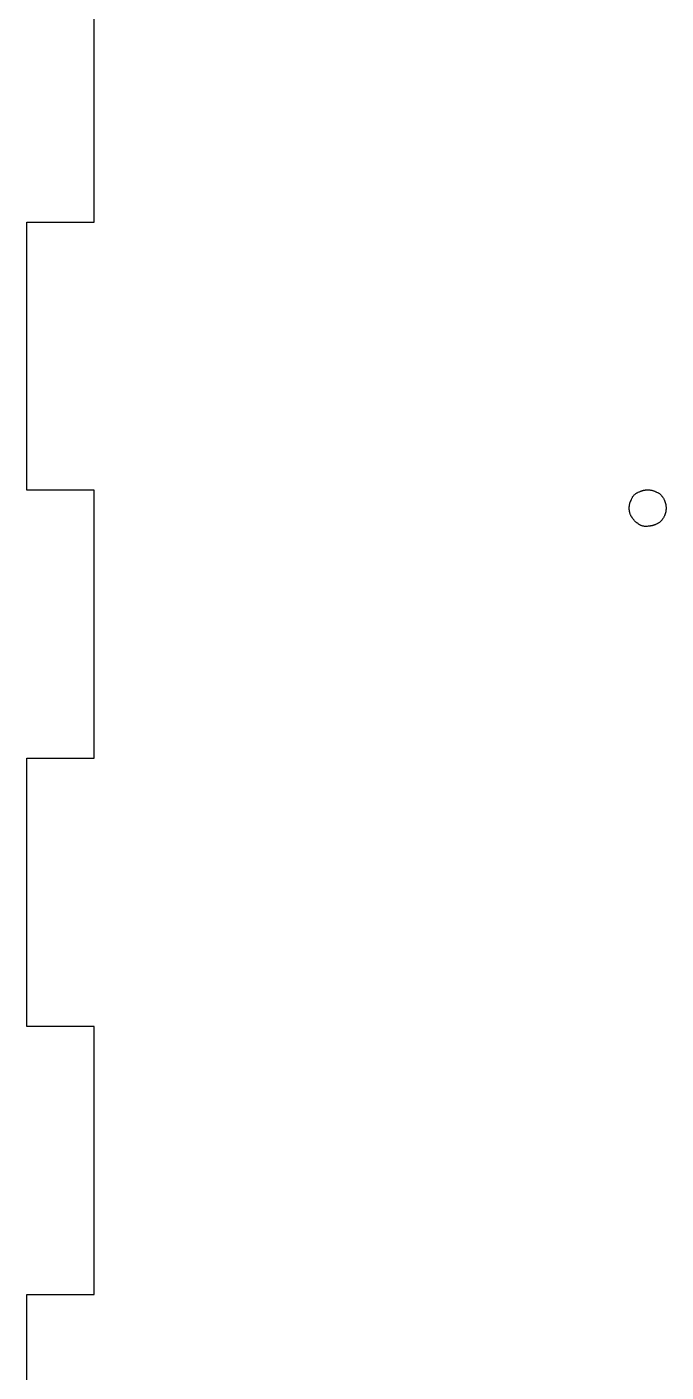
# Model space of a CAD drawing. Extents: x 594 to 1131, y 303 to 853.
# Drawn here: x 597.8 to 645.5, y 645.5 to 745.9 of the extents above; entities that cross this region are included whole.
import ezdxf

# ---------------------------------------------------------------- set-up
doc = ezdxf.new("R2010")
doc.units = 0
doc.layers.get('0').update_dxf_attribs({"linetype": 'CONTINUOUS'})

msp = doc.modelspace()

# ---------------------------------------------------------------- linework, layer by layer
at = {"color": 7}
for p, q in [((602.795958, 731.34851), (602.795958, 751.350587)), ((597.786628, 711.346434), (597.786628, 731.34851)), ((597.786628, 731.34851), (602.795958, 731.34851)), ((602.795958, 711.346434), (597.786628, 711.346434)), ((602.795958, 691.344357), (602.795958, 711.346434)), ((597.786628, 671.34228), (597.786628, 691.344357)), ((597.786628, 691.344357), (602.795958, 691.344357)), ((602.795958, 671.34228), (597.786628, 671.34228)), ((602.795958, 651.340204), (602.795958, 671.34228)), ((597.786628, 631.338127), (597.786628, 651.340204)), ((597.786628, 651.340204), (602.795958, 651.340204))]:
    msp.add_line(p, q, dxfattribs=at)
for points in [[(642.886728, 710.677104), (642.899957, 710.735075), (642.913318, 710.757776), (642.926944, 710.780292)], [(642.926944, 710.780292), (642.940438, 710.802782), (642.954461, 710.825033), (642.969013, 710.846914)], [(642.969013, 710.846914), (642.983565, 710.868874), (642.998726, 710.8902), (643.014759, 710.91097)], [(643.014759, 710.91097), (643.030899, 710.931872), (643.047885, 710.951954), (643.065718, 710.971321)], [(643.065718, 710.971321), (643.083445, 710.990636), (643.102231, 711.009421), (643.121651, 711.027281)], [(643.121651, 711.027281), (643.140966, 711.045008), (643.16118, 711.0621), (643.182003, 711.078213)], [(643.182003, 711.078213), (643.202905, 711.094352), (643.224204, 711.109434), (643.246058, 711.123986)], [(643.246058, 711.123986), (643.268019, 711.138538), (643.290217, 711.152455), (643.31268, 711.166054)], [(643.31268, 711.166054), (643.33517, 711.179548), (643.357898, 711.192963), (643.380599, 711.206271)], [(643.380599, 711.206271), (643.440157, 711.217384), (643.464419, 711.228232), (643.488787, 711.239)], [(643.488787, 711.239), (643.513129, 711.249848), (643.537603, 711.260431), (643.562235, 711.27038)], [(643.562235, 711.27038), (643.586841, 711.280434), (643.611659, 711.289959), (643.636689, 711.299034)], [(643.636689, 711.299034), (643.66156, 711.307765), (643.686484, 711.315967), (643.711725, 711.32364)], [(643.711725, 711.32364), (643.73686, 711.330943), (643.762393, 711.337822), (643.788004, 711.343907)], [(643.788004, 711.343907), (643.813669, 711.350099), (643.839439, 711.355655), (643.865342, 711.360417)], [(643.865342, 711.360417), (643.889684, 711.364942), (643.914052, 711.368911), (643.938552, 711.372086)], [(643.938552, 711.372086), (643.962894, 711.375261), (643.987606, 711.377906), (644.012239, 711.379758)], [(644.012239, 711.379758), (644.036845, 711.382325), (644.061478, 711.382589), (644.086137, 711.382589)], [(644.086137, 711.382589), (644.113415, 711.382801), (644.140667, 711.382669), (644.167867, 711.380023)], [(644.167867, 711.380023), (644.195119, 711.377404), (644.222291, 711.375816), (644.249385, 711.372641)], [(644.249385, 711.372641), (644.276531, 711.36936), (644.303571, 711.365127), (644.330479, 711.360364)], [(644.330479, 711.360364), (644.356409, 711.355919), (644.382364, 711.350628), (644.408082, 711.344542)], [(644.408082, 711.344542), (644.433746, 711.338457), (644.459226, 711.331842), (644.484467, 711.324434)], [(644.484467, 711.324434), (644.509602, 711.316946), (644.534579, 711.30848), (644.559106, 711.298955)], [(644.559106, 711.298955), (644.581595, 711.290303), (644.603979, 711.280778), (644.625993, 711.270882)], [(644.625993, 711.270882), (644.647953, 711.260828), (644.66986, 711.250245), (644.69153, 711.239397)], [(644.69153, 711.239397), (644.713226, 711.228549), (644.734842, 711.217437), (644.756406, 711.206271)], [(644.756406, 711.206271), (644.814429, 711.193042), (644.837183, 711.179707), (644.859725, 711.166107)], [(644.859725, 711.166107), (644.882215, 711.152614), (644.904519, 711.138617), (644.9264, 711.124065)], [(644.9264, 711.124065), (644.948096, 711.109513), (644.969607, 711.094326), (644.990271, 711.078213)], [(644.990271, 711.078213), (645.010908, 711.062073), (645.031017, 711.044981), (645.050278, 711.027095)], [(645.050278, 711.027095), (645.069593, 711.009104), (645.08822, 710.990477), (645.106079, 710.971083)], [(645.106079, 710.971083), (645.124071, 710.951768), (645.141083, 710.931607), (645.157514, 710.91097)], [(645.157514, 710.91097), (645.173918, 710.890332), (645.189608, 710.869218), (645.204583, 710.847549)], [(645.204583, 710.847549), (645.2194, 710.825853), (645.23374, 710.803787), (645.247261, 710.781218)], [(645.247261, 710.781218), (645.260754, 710.758728), (645.273454, 710.73571), (645.285572, 710.712373)], [(642.71033, 710.006836), (642.712976, 710.034088), (642.713505, 710.06134), (642.715092, 710.088565)], [(642.715622, 709.932911), (642.712976, 709.957517), (642.711917, 709.982203), (642.71033, 710.006836)], [(642.715092, 710.088565), (642.71787, 710.115764), (642.719193, 710.142937), (642.722104, 710.170083)], [(642.722501, 709.859251), (642.719855, 709.883857), (642.717474, 709.908331), (642.715622, 709.932911)], [(642.722104, 710.170083), (642.724697, 710.197203), (642.728136, 710.224244), (642.732634, 710.251178)], [(642.732449, 709.786041), (642.728586, 709.810382), (642.725147, 709.834777), (642.722501, 709.859251)], [(642.748377, 709.708703), (642.742239, 709.734368), (642.736947, 709.760085), (642.732449, 709.786041)], [(642.732634, 710.251178), (642.736788, 710.277107), (642.741815, 710.303089), (642.747636, 710.328754)], [(642.747636, 710.328754), (642.753483, 710.354419), (642.760363, 710.379951), (642.768035, 710.405166)], [(642.768035, 710.405166), (642.775814, 710.430301), (642.784545, 710.455251), (642.79407, 710.479805)], [(642.79407, 710.479805), (642.802696, 710.502294), (642.812221, 710.524652), (642.822275, 710.546691)], [(642.822275, 710.546691), (642.832329, 710.568652), (642.842913, 710.590533), (642.853734, 710.612229)], [(642.853734, 710.612229), (642.864582, 710.633924), (642.875694, 710.655514), (642.886728, 710.677104)], [(645.285572, 710.712373), (645.297743, 710.688826), (645.309385, 710.664722), (645.3201, 710.640433)], [(645.3201, 710.640433), (645.330948, 710.616092), (645.341003, 710.591512), (645.350792, 710.566694)], [(645.350792, 710.566694), (645.360582, 710.541823), (645.369578, 710.516793), (645.378335, 710.491579)], [(645.378335, 710.491579), (645.387066, 710.466708), (645.395269, 710.441572), (645.402941, 710.416305)], [(645.402941, 710.416305), (645.410482, 710.391169), (645.417361, 710.36569), (645.423711, 710.340078)], [(645.423711, 710.340078), (645.429982, 710.314678), (645.435274, 710.288828), (645.439771, 710.262926)], [(645.439666, 709.762519), (645.435485, 709.73659), (645.430458, 709.710608), (645.424637, 709.684943)], [(645.450196, 709.843614), (645.447339, 709.816494), (645.444164, 709.789427), (645.439666, 709.762519)], [(645.439771, 710.262926), (645.443978, 710.238584), (645.447153, 710.214242), (645.450064, 710.189795)], [(645.450064, 710.189795), (645.45263, 710.165189), (645.455011, 710.140688), (645.456864, 710.116108)], [(645.456943, 709.925106), (645.454429, 709.897907), (645.453107, 709.870734), (645.450196, 709.843614)], [(645.456864, 710.116108), (645.459509, 710.091502), (645.460303, 710.06679), (645.461891, 710.042131)], [(645.461891, 710.042131), (645.459324, 709.979583), (645.458795, 709.952331), (645.456943, 709.925106)], [(642.769094, 709.632397), (642.761341, 709.657533), (642.754462, 709.683065), (642.748377, 709.708703)], [(642.793965, 709.557388), (642.784969, 709.582259), (642.776767, 709.607182), (642.769094, 709.632397)], [(642.822831, 709.482908), (642.812776, 709.507514), (642.802987, 709.532358), (642.793965, 709.557388)], [(642.854157, 709.409486), (642.843309, 709.433827), (642.832991, 709.458301), (642.822831, 709.482908)], [(642.921997, 709.336567), (642.91115, 709.360908), (642.864873, 709.385118), (642.854157, 709.409486)], [(642.96224, 709.268648), (642.948481, 709.291138), (642.935305, 709.313865), (642.921997, 709.336567)], [(643.004308, 709.202026), (642.989756, 709.223986), (642.975839, 709.246185), (642.96224, 709.268648)], [(643.050055, 709.13797), (643.033915, 709.158608), (643.018834, 709.180171), (643.004308, 709.202026)], [(643.101014, 709.077619), (643.083286, 709.096933), (643.066168, 709.117148), (643.050055, 709.13797)], [(643.15692, 709.021686), (643.137605, 709.039678), (643.118847, 709.058198), (643.101014, 709.077619)], [(643.217271, 708.970754), (643.196369, 708.986893), (643.176314, 709.003879), (643.15692, 709.021686)], [(643.281327, 708.924981), (643.259367, 708.939533), (643.238041, 708.954693), (643.217271, 708.970754)], [(643.347949, 708.882912), (643.32546, 708.896406), (643.303208, 708.910429), (643.281327, 708.924981)], [(643.415868, 708.807426), (643.393114, 708.856004), (643.370465, 708.869312), (643.347949, 708.882912)], [(643.48077, 708.774406), (643.459074, 708.785254), (643.437458, 708.796367), (643.415868, 708.807426)], [(643.546307, 708.742974), (643.524347, 708.753028), (643.502439, 708.763611), (643.48077, 708.774406)], [(644.57088, 708.749932), (644.546009, 708.741201), (644.520874, 708.732999), (644.495606, 708.725591)], [(644.645995, 708.777476), (644.621124, 708.767686), (644.596095, 708.75869), (644.57088, 708.749932)], [(644.719734, 708.808167), (644.695393, 708.797319), (644.670813, 708.787265), (644.645995, 708.777476)], [(644.791675, 708.842695), (644.768127, 708.830524), (644.74405, 708.819147), (644.719734, 708.808167)], [(644.860546, 708.881007), (644.838056, 708.867513), (644.815011, 708.854813), (644.791675, 708.842695)], [(644.92685, 708.923711), (644.905154, 708.908894), (644.883088, 708.894527), (644.860546, 708.881007)], [(644.990271, 708.970754), (644.969633, 708.954349), (644.94852, 708.93866), (644.92685, 708.923711)], [(645.050411, 709.022215), (645.031096, 709.004223), (645.010908, 708.987184), (644.990271, 708.970754)], [(645.106423, 709.077963), (645.088431, 709.058648), (645.069778, 709.040048), (645.050411, 709.022215)], [(645.157514, 709.13797), (645.141374, 709.117333), (645.124282, 709.097251), (645.106423, 709.077963)], [(645.203366, 709.201867), (645.188814, 709.179907), (645.173654, 709.158634), (645.157514, 709.13797)], [(645.245409, 709.268516), (645.23165, 709.246026), (645.217892, 709.223748), (645.203366, 709.201867)], [(645.285572, 709.336567), (645.272872, 709.313548), (645.259114, 709.290979), (645.245409, 709.268516)], [(645.318592, 709.401442), (645.308009, 709.379747), (645.297161, 709.357839), (645.285572, 709.336567)], [(645.350051, 709.46698), (645.339997, 709.445019), (645.329149, 709.423218), (645.318592, 709.401442)], [(645.378256, 709.533866), (645.369604, 709.511377), (645.360079, 709.488993), (645.350051, 709.46698)], [(645.404264, 709.608532), (645.396512, 709.583396), (645.387781, 709.55842), (645.378256, 709.533866)], [(645.424637, 709.684943), (645.418817, 709.659279), (645.411937, 709.633747), (645.404264, 709.608532)], [(643.613168, 708.714743), (643.590678, 708.723395), (643.568321, 708.73292), (643.546307, 708.742974)], [(643.687833, 708.688734), (643.662698, 708.696487), (643.637747, 708.705218), (643.613168, 708.714743)], [(643.764245, 708.668335), (643.73858, 708.674182), (643.713048, 708.681061), (643.687833, 708.688734)], [(643.84182, 708.653307), (643.815891, 708.657487), (643.789936, 708.662514), (643.764245, 708.668335)], [(643.922915, 708.642776), (643.895795, 708.645634), (643.868755, 708.649073), (643.84182, 708.653307)], [(644.004433, 708.635897), (643.977234, 708.638543), (643.950035, 708.639866), (643.922915, 708.642776)], [(644.121406, 708.666377), (644.058911, 708.632537), (644.031659, 708.634071), (644.004433, 708.635897)], [(644.19541, 708.671404), (644.170803, 708.668758), (644.146091, 708.667964), (644.121406, 708.666377)], [(644.269096, 708.678204), (644.24449, 708.675637), (644.219989, 708.673256), (644.19541, 708.671404)], [(644.342227, 708.688496), (644.317885, 708.684289), (644.29357, 708.681114), (644.269096, 708.678204)], [(644.419406, 708.704556), (644.393741, 708.698286), (644.36813, 708.692994), (644.342227, 708.688496)], [(644.495606, 708.725591), (644.47047, 708.717786), (644.444991, 708.710906), (644.419406, 708.704556)]]:
    msp.add_open_spline(points, degree=3, dxfattribs=at)

doc.saveas('drawing.dxf')
